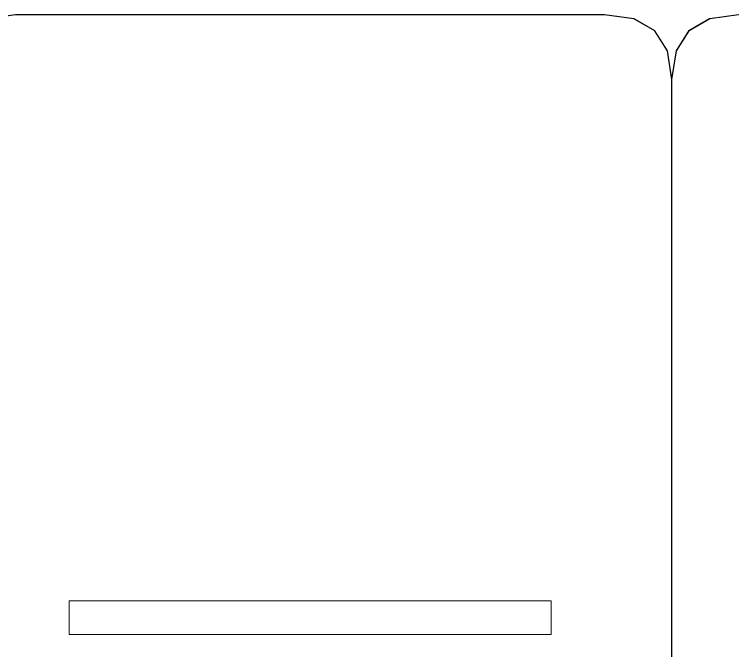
# Model space of a CAD drawing. Header units: millimetres. Extents: x -200 to 200, y -162 to 219.
# Drawn here: x 90.9 to 148.1, y 168.8 to 219 of the extents above; entities that cross this region are included whole.
import ezdxf

# ---------------------------------------------------------------- set-up
doc = ezdxf.new("R2010")
doc.units = ezdxf.units.MM
doc.header["$MEASUREMENT"] = 0

msp = doc.modelspace()

# ---------------------------------------------------------------- linework, layer by layer
at = {"color": 1, "lineweight": 5}
for points in [[(88.7261, 218.7027), (88.7261, 218.7027), (88.7225, 218.7289), (88.7225, 218.7289), (88.7225, 218.7289), (88.7225, 218.7289), (90.9974, 219.0464), (90.9974, 219.0464), (90.9974, 219.0464), (90.9974, 219.0464), (91.0011, 219.0202), (91.0011, 219.0202), (91.0011, 219.0202), (91.0011, 219.0202), (88.7261, 218.7027), (88.7261, 218.7027)], [(90.9993, 219.02), (90.9993, 219.02), (90.9993, 219.0465), (90.9993, 219.0465), (90.9993, 219.0465), (90.9993, 219.0465), (137.557, 219.0465), (137.557, 219.0465), (137.557, 219.0465), (137.557, 219.0465), (137.557, 219.02), (137.557, 219.02), (137.557, 219.02), (137.557, 219.02), (90.9993, 219.02), (90.9993, 219.02)], [(137.5552, 219.0202), (137.5552, 219.0202), (137.5588, 219.0464), (137.5588, 219.0464), (137.5588, 219.0464), (137.5588, 219.0464), (139.8603, 218.7289), (139.8603, 218.7289), (139.8603, 218.7289), (139.8603, 218.7289), (139.8567, 218.7027), (139.8567, 218.7027), (139.8567, 218.7027), (139.8567, 218.7027), (137.5552, 219.0202), (137.5552, 219.0202)], [(145.8652, 218.7027), (145.8652, 218.7027), (145.8615, 218.7289), (145.8615, 218.7289), (145.8615, 218.7289), (145.8615, 218.7289), (148.1365, 219.0464), (148.1365, 219.0464), (148.1365, 219.0464), (148.1365, 219.0464), (148.1402, 219.0202), (148.1402, 219.0202), (148.1402, 219.0202), (148.1402, 219.0202), (145.8652, 218.7027), (145.8652, 218.7027)], [(139.8518, 218.7044), (139.8518, 218.7044), (139.8651, 218.7273), (139.8651, 218.7273), (139.8651, 218.7273), (139.8651, 218.7273), (141.5052, 217.775), (141.5052, 217.775), (141.5052, 217.775), (141.5052, 217.775), (141.4919, 217.7521), (141.4919, 217.7521), (141.4919, 217.7521), (141.4919, 217.7521), (139.8518, 218.7044), (139.8518, 218.7044)], [(144.2299, 217.7521), (144.2299, 217.7521), (144.2166, 217.775), (144.2166, 217.775), (144.2166, 217.775), (144.2166, 217.775), (145.8567, 218.7273), (145.8567, 218.7273), (145.8567, 218.7273), (145.8567, 218.7273), (145.87, 218.7044), (145.87, 218.7044), (145.87, 218.7044), (145.87, 218.7044), (144.2299, 217.7521), (144.2299, 217.7521)], [(141.4874, 217.7564), (141.4874, 217.7564), (141.5098, 217.7706), (141.5098, 217.7706), (141.5098, 217.7706), (141.5098, 217.7706), (142.515, 216.1834), (142.515, 216.1834), (142.515, 216.1834), (142.515, 216.1834), (142.4926, 216.1692), (142.4926, 216.1692), (142.4926, 216.1692), (142.4926, 216.1692), (141.4874, 217.7564), (141.4874, 217.7564)], [(143.2292, 216.1692), (143.2292, 216.1692), (143.2069, 216.1834), (143.2069, 216.1834), (143.2069, 216.1834), (143.2069, 216.1834), (144.2121, 217.7706), (144.2121, 217.7706), (144.2121, 217.7706), (144.2121, 217.7706), (144.2344, 217.7564), (144.2344, 217.7564), (144.2344, 217.7564), (144.2344, 217.7564), (143.2292, 216.1692), (143.2292, 216.1692)], [(142.4907, 216.1743), (142.4907, 216.1743), (142.5169, 216.1783), (142.5169, 216.1783), (142.5169, 216.1783), (142.5169, 216.1783), (142.8608, 213.9033), (142.8608, 213.9033), (142.8608, 213.9033), (142.8608, 213.9033), (142.8346, 213.8994), (142.8346, 213.8994), (142.8346, 213.8994), (142.8346, 213.8994), (142.4907, 216.1743), (142.4907, 216.1743)], [(142.8608, 213.8992), (142.8608, 213.8992), (142.8346, 213.9035), (142.8346, 213.9035), (142.8346, 213.9035), (142.8346, 213.9035), (143.205, 216.1784), (143.205, 216.1784), (143.205, 216.1784), (143.205, 216.1784), (143.2311, 216.1742), (143.2311, 216.1742), (143.2311, 216.1742), (143.2311, 216.1742), (142.8608, 213.8992), (142.8608, 213.8992)], [(142.8345, 213.9013), (142.8345, 213.9013), (142.8609, 213.9013), (142.8609, 213.9013), (142.8609, 213.9013), (142.8609, 213.9013), (142.8609, 128.9334), (142.8609, 128.9334), (142.8609, 128.9334), (142.8609, 128.9334), (142.8345, 128.9334), (142.8345, 128.9334), (142.8345, 128.9334), (142.8345, 128.9334), (142.8345, 213.9013), (142.8345, 213.9013)]]:
    msp.add_open_spline(points, degree=3, knots=[0, 0, 0, 0, 0.25, 0.25, 0.25, 0.25, 0.5, 0.5, 0.5, 0.5, 0.75, 0.75, 0.75, 0.75, 1, 1, 1, 1], dxfattribs=at)
at = {"color": 4, "lineweight": 5}
msp.add_open_spline([(133.3245, 172.74), (133.3245, 172.74), (133.3245, 170.0947), (133.3245, 170.0947), (133.3245, 170.0947), (133.3245, 170.0947), (95.2318, 170.0947), (95.2318, 170.0947), (95.2318, 170.0947), (95.2318, 170.0947), (95.2318, 172.74), (95.2318, 172.74), (95.2318, 172.74), (95.2318, 172.74), (133.3245, 172.74), (133.3245, 172.74)], degree=3, knots=[0, 0, 0, 0, 0.25, 0.25, 0.25, 0.25, 0.5, 0.5, 0.5, 0.5, 0.75, 0.75, 0.75, 0.75, 1, 1, 1, 1], dxfattribs=at)

doc.saveas('drawing.dxf')
